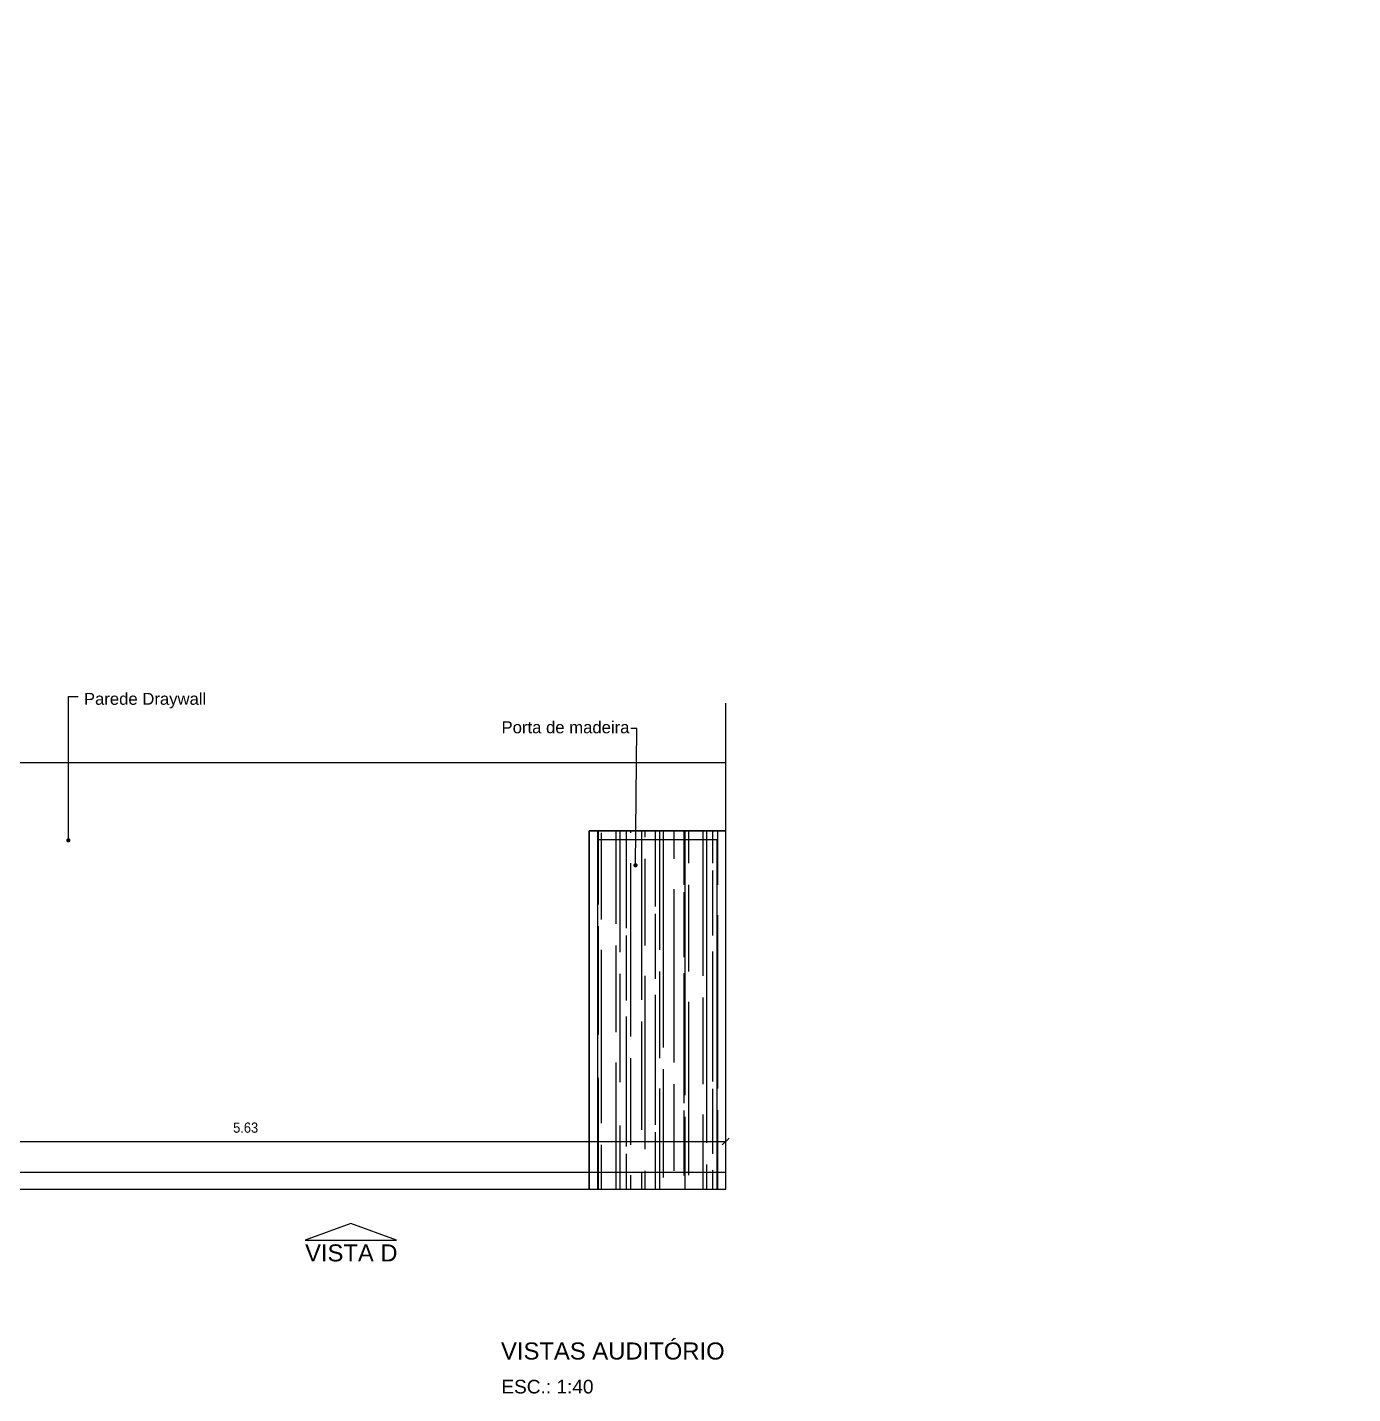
# Model space of a CAD drawing. Header units: millimetres. Extents: x 7034 to 7235, y -465 to -378.
# Drawn here: x 7109.49 to 7117.26, y -439.12 to -431.12 of the extents above; entities that cross this region are included whole.
import ezdxf

# ---------------------------------------------------------------- set-up
doc = ezdxf.new("R2010")
doc.units = ezdxf.units.MM
doc.header["$LTSCALE"] = 0.005
doc.linetypes.add('CONTINUO', pattern=[0])
doc.layers.get('0').update_dxf_attribs({"linetype": 'CONTINUO'})
doc.layers.get('DEFPOINTS').update_dxf_attribs({"linetype": 'CONTINUO', "lineweight": 15})
for name, color, linetype in [('- COTAS', 12, 'Continuous'), ('.DETALHES PRETO', 250, 'Continuous'), ('0-TOMADAS', 12, 'Continuous'), ('ARQ-TEXTO', 3, 'Continuous'), ('ARQ_ALVENARIA', 6, 'Continuous'), ('ARQ_TXT_AMBIENTE', 3, 'Continuous'), ('DETALHES', 4, 'Continuous'), ('LL_DETALHES PRETO', 250, 'Continuous'), ('NN_COTA', 1, 'Continuous'), ('NN_GESSO', 5, 'Continuous')]:
    doc.layers.add(name, color=color, linetype=linetype)
doc.layers.add('TEXTO', color=7, linetype='Continuous', lineweight=15)
doc.styles.add('50', font='ARIALN.TTF', dxfattribs={"height": 0.1})
doc.styles.add('ARQ', font='arial.ttf', dxfattribs={"width": 0.9})
doc.styles.add('R80-20', font='simplex.shx', dxfattribs={"height": 0.04})
doc.styles.get("Standard").update_dxf_attribs({"font": 'arial.ttf'})
doc.dimstyles.new('1-40', dxfattribs={"dimtxt": 0.06, "dimasz": 0.04, "dimexe": 0.1195, "dimexo": 0.1, "dimgap": 0.05, "dimtad": 1, "dimzin": 0, "dimdsep": 46, "dimtxsty": 'ARQ', "dimblk": 'OBLIQUE', "dimcen": 0.09, "dimclrd": 1, "dimclre": 1, "dimclrt": 7, "dimadec": 0, "dimazin": 0, "dimtm": 1e-09, "dimtfac": 1, "dimtofl": 0, "dimtmove": 0, "dimatfit": 3, "dimfxl": 0.1, "dimfxlon": 1, "dimtolj": 1, "dimtzin": 0, "dimlwd": -1, "dimlwe": -1, "dimarcsym": 0})
doc.dimstyles.new('50', dxfattribs={"dimscale": 0, "dimtxt": 0.1, "dimasz": 0.025, "dimexe": 0.05, "dimexo": 0.05, "dimgap": 0.01, "dimtad": 1, "dimdec": 0, "dimlfac": 100, "dimzin": 0, "dimdsep": 46, "dimtxsty": '50', "dimblk": 'DOT', "dimcen": 0.02, "dimclrd": 1, "dimclre": 1, "dimclrt": 7, "dimadec": 0, "dimazin": 0, "dimtfac": 1, "dimtdec": 0, "dimtofl": 0, "dimtmove": 2, "dimatfit": 2, "dimldrblk": 'DOT', "dimfxl": 0.05, "dimtolj": 1, "dimtzin": 0, "dimlwd": -1, "dimarcsym": 0})
pattern_1 = [(0, (0.65, -19.423), (0, 6.985), [5.08, -1.905]), (90, (0.65, -19.423), (-6.985, 4e-16), [5.08, -1.905])]

# ---------------------------------------------------------------- blocks, each defined once
blk = doc.blocks.new('seta')
at = {"layer": 'NN_COTA', "transparency": 33554549}
h = blk.add_hatch(dxfattribs=at)
h.set_pattern_fill('ANGLE', color=256)
h.set_pattern_definition([(0, (-0.006, 0.008), (0, 6.985), [5.08, -1.905]), (90, (-0.006, 0.008), (-6.985, 4e-16), [5.08, -1.905])])
h.paths.add_polyline_path([(17.271, -37.7472), (17.5387, -37.846), (17.8064, -37.7472)])
at = {"layer": 'NN_COTA'}
blk.add_lwpolyline([(17.271, -37.7472), (17.8064, -37.7472), (17.5387, -37.846), (17.271, -37.7472)], dxfattribs=at)
blk = doc.blocks.new('_DOT')
at = {"color": 0, "linetype": 'ByBlock'}
blk.add_line((-0.5, 0), (-1, 0), dxfattribs=at)
at = {"color": 0, "linetype": 'ByBlock', "const_width": 0.5}
blk.add_lwpolyline([(-0.25, 0, 1), (0.25, 0, 1)], format="xyb", close=True, dxfattribs=at)
blk = doc.blocks.new('DOT')
at = {"layer": 'ARQ-TEXTO', "color": 0, "linetype": 'ByBlock'}
blk.add_line((-0.5, 0), (-1, 0), dxfattribs=at)
at = {"layer": 'ARQ-TEXTO', "color": 0, "linetype": 'ByBlock', "const_width": 0.5}
blk.add_lwpolyline([(-0.25, 0, 1), (0.25, 0, 1)], format="xyb", close=True, dxfattribs=at)
blk = doc.blocks.new('_OBLIQUE')
at = {"color": 0, "linetype": 'ByBlock'}
blk.add_line((-0.5, -0.5), (0.5, 0.5), dxfattribs=at)
blk = doc.blocks.new('*D119')
at = {"layer": '- COTAS', "color": 1, "transparency": 16777216}
for p, q in [((7113.5818, -437.6464), (7113.5818, -437.5269)), ((7107.9518, -437.6464), (7107.9518, -437.7659)), ((7107.9518, -437.6464), (7113.5818, -437.6464))]:
    blk.add_line(p, q, dxfattribs=at)
at = {"layer": 'DEFPOINTS', "color": 0, "transparency": 16777216}
for p in [(7107.9518, -437.6464), (7113.5818, -437.6464), (7113.5818, -437.6464)]:
    blk.add_point(p, dxfattribs=at)
at = {"layer": '- COTAS', "color": 1, "transparency": 16777216, "xscale": 0.04, "yscale": 0.04, "zscale": 0.04, "rotation": 180}
blk.add_blockref('_OBLIQUE', (7107.9518, -437.6464), dxfattribs=at)
at = {"layer": '- COTAS', "color": 1, "transparency": 16777216, "xscale": 0.04, "yscale": 0.04, "zscale": 0.04}
blk.add_blockref('_OBLIQUE', (7113.5818, -437.6464), dxfattribs=at)
at = {"layer": '- COTAS', "color": 7, "transparency": 16777216, "insert": (7110.7668, -437.5658), "char_height": 0.06, "attachment_point": 5, "style": 'ARQ'}
blk.add_mtext('\\A1;5.63', dxfattribs=at)

msp = doc.modelspace()

# ---------------------------------------------------------------- hatches: boundary and pattern name
at = {"layer": '.DETALHES PRETO'}
h = msp.add_hatch(dxfattribs=at)
h.set_pattern_fill('AR-RROOF', color=33, scale=0.005, angle=90)
h.set_pattern_definition([(90, (8.20242, -15.70938), (-0.127, 0.2794), [1.905, -0.254, 0.635, -0.127]), (90, (8.13892, -15.54047), (-0.16891, -0.127), [0.381, -0.04191, 0.762, -0.09525]), (90, (8.09447, -15.645875), (-0.08509, 0.6604), [1.016, -0.1778, 0.508, -0.127])])
h.paths.add_polyline_path([(7113.5518, -435.8564), (7112.8118, -435.8564), (7112.8118, -437.9264), (7113.5518, -437.9264)], flags=17)
h.paths.add_polyline_path([(7113.5818, -435.8264), (7112.7818, -435.8264), (7112.7818, -437.9264), (7112.8118, -437.9264), (7112.8118, -435.8564), (7113.5518, -435.8564), (7113.5518, -437.9264), (7113.5818, -437.9264)])
at = {"layer": '0-TOMADAS'}
h = msp.add_hatch(dxfattribs=at)
h.set_pattern_fill('ANGLE', color=256)
h.set_pattern_definition(pattern_1)
h.paths.add_polyline_path([(7112.9989, -431.1681), (7112.9138, -431.119, 0.57735), (7112.8794, -431.1388), (7112.8794, -431.2276), (7112.9951, -431.2268), (7112.9989, -431.2268)])
h.paths.add_polyline_path([(7113.0676, -431.2077), (7112.9989, -431.1681), (7112.9989, -431.2268), (7113.079, -431.2268, 0.258409)])
h.paths.add_polyline_path([(7113.0676, -431.2475, 0.277535), (7113.079, -431.2268), (7112.9989, -431.2268), (7112.9989, -431.2871)])
h.paths.add_polyline_path([(7112.9989, -431.2268), (7112.9951, -431.2268), (7112.8794, -431.2276), (7112.8794, -431.3163, 0.57735), (7112.9138, -431.3362), (7112.9989, -431.2871)])
h = msp.add_hatch(dxfattribs=at)
h.set_pattern_fill('ANGLE', color=256)
h.set_pattern_definition(pattern_1)
h.paths.add_polyline_path([(7117.2585, -431.1388, 0.57735), (7117.2241, -431.119), (7117.139, -431.1681), (7117.139, -431.2284), (7117.1428, -431.2284), (7117.2585, -431.2276)])
h.paths.add_polyline_path([(7117.2585, -431.2276), (7117.1428, -431.2284), (7117.139, -431.2284), (7117.139, -431.2871), (7117.2241, -431.3362, 0.57735), (7117.2585, -431.3163)])
h.paths.add_polyline_path([(7117.139, -431.2284), (7117.0589, -431.2284, 0.258409), (7117.0703, -431.2475), (7117.139, -431.2871)])
h.paths.add_polyline_path([(7117.139, -431.1681), (7117.0703, -431.2077, 0.277535), (7117.0589, -431.2284), (7117.139, -431.2284)])

# ---------------------------------------------------------------- linework, layer by layer
at = {"layer": '.DETALHES PRETO'}
for p, q in [((7112.7818, -435.8264), (7113.5818, -435.8264)), ((7112.7818, -437.9264), (7112.7818, -435.8264)), ((7113.5818, -437.9264), (7113.5818, -435.8264)), ((7112.8318, -435.8764), (7113.5318, -435.8764)), ((7112.8318, -437.9264), (7112.8318, -435.8764)), ((7113.5318, -437.9264), (7113.5318, -435.8764))]:
    msp.add_line(p, q, dxfattribs=at)
msp.add_lwpolyline([(7113.5818, -437.9264), (7113.5818, -435.8264), (7112.7818, -435.8264), (7112.7818, -437.9264)], dxfattribs=at)
at = {"layer": 'ARQ_ALVENARIA'}
for p, q in [((7113.5818, -437.9264), (7113.5818, -435.0764)), ((7105.1518, -437.9264), (7113.5818, -437.9264))]:
    msp.add_line(p, q, dxfattribs=at)
at = {"layer": 'DETALHES'}
msp.add_line((7113.5818, -435.4264), (7105.1518, -435.4264), dxfattribs=at)
at = {"layer": 'LL_DETALHES PRETO'}
for p, q in [((7112.7818, -437.9264), (7112.7818, -435.8264)), ((7105.1518, -437.8264), (7113.5818, -437.8264))]:
    msp.add_line(p, q, dxfattribs=at)

# ---------------------------------------------------------------- block references
at = {"layer": 'NN_GESSO', "xscale": -1, "rotation": 180}
msp.add_blockref('seta', (7093.8451, -475.9729), dxfattribs=at)

# ---------------------------------------------------------------- texts
at = {"color": 1, "insert": (7111.0437, -438.2497), "char_height": 0.099753, "width": 0.677655, "attachment_point": 1, "style": 'R80-20'}
msp.add_mtext('\\pi0.07182;{\\fArial|b0|i0|c0|p34;VISTA D}', dxfattribs=at)
at = {"layer": 'ARQ_TXT_AMBIENTE', "char_height": 0.07, "attachment_point": 1}
for s, width, heights, insert in [('Parede Draywall', 0.754607, [0.2882], (7109.8185, -435.0168)), ('Porta de madeira', 1.03228, [0.2208], (7112.2675, -435.1837))]:
    msp.add_mtext_dynamic_manual_height_columns(s, width=width, gutter_width=0, heights=heights, dxfattribs=dict(at, insert=insert))
at = {"layer": 'TEXTO', "attachment_point": 1}
for s, width, insert, char_height in [('VISTAS AUDITÓRIO', 1.483156, (7112.2642, -438.8245), 0.1), ('ESC.: 1:40', 3.131207, (7112.2664, -439.0436), 0.08)]:
    msp.add_mtext_dynamic_manual_height_columns(s, width=width, gutter_width=12.5, heights=[0], dxfattribs=dict(at, insert=insert, char_height=char_height))

# ---------------------------------------------------------------- dimensions: what is measured, and where the dimension line sits
at = {"layer": '- COTAS'}
dim = msp.add_linear_dim(base=(7113.5818, -437.6464), p1=(7107.9518, -437.6464), p2=(7113.5818, -437.6464), dimstyle='1-40', dxfattribs=at)
dim.commit()
dim.dimension.update_dxf_attribs({"geometry": '*D119', "text_midpoint": (7110.7668, -437.5658)})

# ---------------------------------------------------------------- leaders
at = {"layer": 'ARQ_ALVENARIA'}
for points in [[(7109.7272, -435.8814), (7109.7272, -435.0373), (7109.7857, -435.0373)], [(7113.0532, -436.0274), (7113.0603, -435.2261), (7113.0248, -435.2255)]]:
    msp.add_leader(points, dimstyle='50', override={"dimscale": 1, "dimtad": 0, "dimldrblk": 'DOT'}, dxfattribs=at)

doc.saveas('drawing.dxf')
